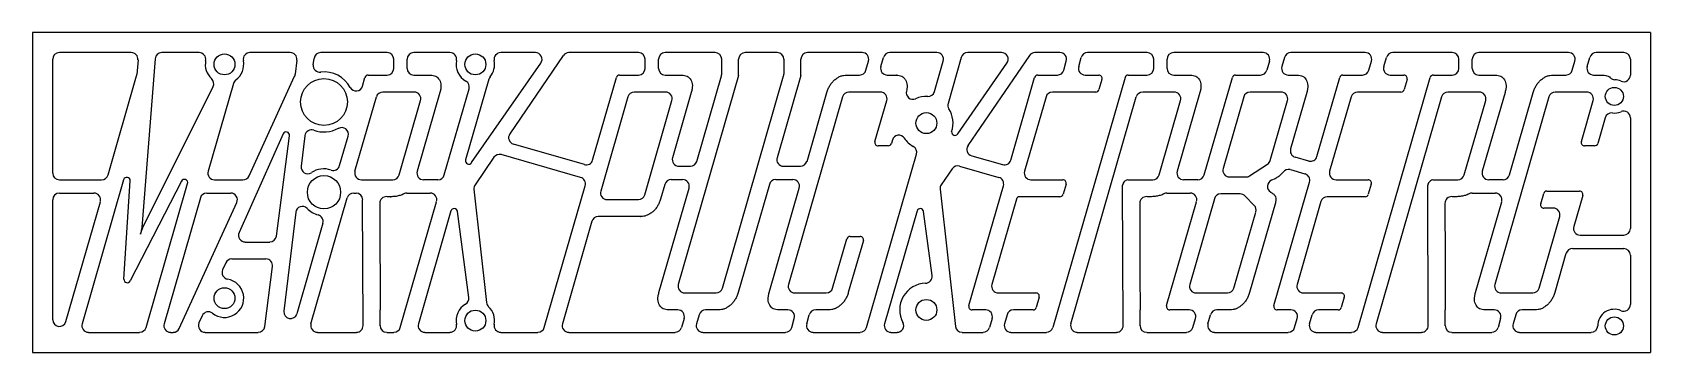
# Model space of a CAD drawing. Header units: inches. Extents: x 0 to 15.2, y 0 to 3.
import ezdxf

# ---------------------------------------------------------------- set-up
doc = ezdxf.new("R2010")
doc.units = ezdxf.units.IN
doc.header["$MEASUREMENT"] = 0

msp = doc.modelspace()

# ---------------------------------------------------------------- linework, layer by layer
at = {"color": 7, "linetype": 'Continuous', "lineweight": 25}
for p, q in [((15.16, 3), (0, 3)), ((0, 3), (0, 0)), ((15.16, 3), (15.16, 0)), ((0.19, 2.748), (0.19, 1.682)), ((0.927, 2.81), (0.253, 2.81)), ((0.99, 2.743), (0.979, 2.606)), ((1.149, 2.752), (1.026, 1.173)), ((1.562, 2.81), (1.212, 2.81)), ((2.416, 2.81), (2.038, 2.81)), ((2.478, 2.74), (2.463, 2.61)), ((2.632, 2.697), (2.639, 2.755)), ((3.323, 2.81), (2.701, 2.81)), ((3.385, 2.663), (3.385, 2.748)), ((3.51, 2.663), (3.51, 2.748)), ((3.912, 2.81), (3.573, 2.81)), ((4.712, 2.81), (4.388, 2.81)), ((4.974, 2.783), (4.472, 2.048)), ((5.678, 2.81), (5.026, 2.81)), ((5.741, 2.663), (5.741, 2.748)), ((5.866, 2.663), (5.866, 2.748)), ((6.395, 2.81), (5.928, 2.81)), ((6.457, 2.748), (6.457, 2.609)), ((6.616, 2.604), (6.616, 2.748)), ((6.978, 2.81), (6.679, 2.81)), ((7.04, 2.748), (7.04, 2.609)), ((7.199, 2.604), (7.199, 2.748)), ((7.773, 2.81), (7.262, 2.81)), ((7.809, 2.645), (7.833, 2.73)), ((7.949, 2.68), (7.973, 2.765)), ((8.473, 2.81), (8.033, 2.81)), ((8.451, 2.445), (8.533, 2.73)), ((8.702, 2.765), (8.578, 2.335)), ((9.079, 2.81), (8.762, 2.81)), ((9.341, 2.783), (8.765, 1.94)), ((9.626, 2.81), (9.392, 2.81)), ((9.662, 2.645), (9.686, 2.73)), ((9.802, 2.68), (9.826, 2.765)), ((10.442, 2.81), (9.886, 2.81)), ((10.505, 2.663), (10.505, 2.748)), ((10.63, 2.663), (10.63, 2.748)), ((11.529, 2.81), (10.692, 2.81)), ((11.589, 2.73), (11.565, 2.645)), ((11.73, 2.765), (11.705, 2.68)), ((12.485, 2.81), (11.79, 2.81)), ((12.52, 2.645), (12.545, 2.73)), ((12.66, 2.68), (12.685, 2.765)), ((13.301, 2.81), (12.745, 2.81)), ((13.364, 2.663), (13.364, 2.748)), ((13.489, 2.663), (13.489, 2.748)), ((14.39, 2.81), (13.551, 2.81)), ((14.426, 2.645), (14.451, 2.73)), ((14.566, 2.68), (14.591, 2.765)), ((14.908, 2.81), (14.651, 2.81)), ((14.97, 2.748), (14.97, 2.6)), ((0.709, 1.664), (0.977, 2.594)), ((2.03, 1.656), (2.457, 2.591)), ((3.093, 2.497), (3.116, 2.577)), ((3.146, 2.6), (3.323, 2.6)), ((3.573, 2.6), (3.727, 2.6)), ((4.115, 1.78), (4.763, 2.712)), ((5.248, 1.804), (5.471, 2.577)), ((5.501, 2.6), (5.678, 2.6)), ((5.928, 2.6), (6.082, 2.6)), ((6.615, 2.596), (6.051, 0.639)), ((6.224, 1.791), (6.455, 2.592)), ((6.465, 0.604), (7.038, 2.592)), ((7.198, 2.596), (6.976, 1.826)), ((7.628, 2.6), (7.749, 2.6)), ((8.009, 2.6), (8.092, 2.6)), ((8.669, 2.049), (9.13, 2.712)), ((9.166, 1.804), (9.389, 2.577)), ((9.419, 2.6), (9.602, 2.6)), ((10.236, 2.577), (9.56, 0.235)), ((9.862, 2.6), (9.99, 2.6)), ((10.266, 2.6), (10.442, 2.6)), ((10.692, 2.6), (10.846, 2.6)), ((10.978, 1.664), (11.242, 2.577)), ((11.272, 2.6), (11.505, 2.6)), ((11.765, 2.6), (11.847, 2.6)), ((12.034, 1.837), (12.248, 2.577)), ((12.278, 2.6), (12.46, 2.6)), ((12.419, 0.235), (13.095, 2.577)), ((12.72, 2.6), (12.849, 2.6)), ((13.125, 2.6), (13.301, 2.6)), ((13.551, 2.6), (13.705, 2.6)), ((14.245, 2.6), (14.366, 2.6)), ((14.626, 2.6), (14.711, 2.6)), ((1.035, 1.173), (1.693, 2.492)), ((1.884, 2.521), (1.646, 1.699)), ((3.577, 2.441), (3.283, 2.441)), ((3.818, 2.438), (3.605, 1.699)), ((3.859, 1.664), (4.091, 2.471)), ((4.277, 2.562), (4.059, 1.806)), ((5.932, 2.441), (5.638, 2.441)), ((6.173, 2.438), (5.997, 1.826)), ((7.257, 1.791), (7.443, 2.438)), ((7.944, 2.441), (7.65, 2.441)), ((9.962, 2.441), (9.556, 2.441)), ((10.02, 2.56), (9.992, 2.464)), ((10.696, 2.441), (10.402, 2.441)), ((10.938, 2.438), (10.725, 1.699)), ((11.698, 2.441), (11.408, 2.441)), ((11.939, 2.438), (11.786, 1.909)), ((12.821, 2.441), (12.414, 2.441)), ((12.879, 2.56), (12.851, 2.464)), ((13.555, 2.441), (13.261, 2.441)), ((13.796, 2.438), (13.583, 1.699)), ((13.837, 1.664), (14.06, 2.438)), ((14.561, 2.441), (14.267, 2.441)), ((3.022, 1.699), (3.223, 2.396)), ((3.436, 1.664), (3.637, 2.361)), ((5.578, 2.396), (5.324, 1.514)), ((5.738, 1.479), (5.992, 2.361)), ((7.59, 2.396), (7.083, 0.639)), ((7.893, 1.977), (8.004, 2.361)), ((9.496, 2.396), (9.295, 1.699)), ((9.729, 0.27), (10.342, 2.396)), ((10.556, 1.664), (10.757, 2.361)), ((11.348, 2.396), (11.155, 1.726)), ((11.596, 1.8), (11.758, 2.361)), ((12.354, 2.396), (12.153, 1.699)), ((13.201, 2.396), (12.588, 0.27)), ((13.414, 1.664), (13.615, 2.361)), ((14.207, 2.396), (13.7, 0.639)), ((14.511, 1.977), (14.621, 2.361)), ((14.734, 2.2), (14.665, 1.96)), ((14.97, 2.2), (14.97, 1.163)), ((2.348, 2.048), (1.937, 1.124)), ((2.286, 1.091), (2.408, 2.032)), ((2.553, 2.032), (2.518, 1.746)), ((2.878, 1.752), (2.958, 2.029)), ((8.057, 1.992), (8.047, 1.96)), ((4.324, 1.831), (4.148, 1.572)), ((5.136, 1.641), (4.393, 1.855)), ((5.171, 1.761), (4.507, 1.953)), ((7.814, 0.235), (8.282, 1.86)), ((8.017, 1.937), (7.923, 1.937)), ((8.8, 1.844), (9.089, 1.761)), ((11.957, 1.795), (11.829, 1.831)), ((14.635, 1.937), (14.541, 1.937)), ((6.057, 1.746), (6.164, 1.746)), ((7.036, 1.746), (7.196, 1.746)), ((8.617, 1.722), (8.514, 1.572)), ((8.686, 1.747), (9.054, 1.641)), ((11.402, 1.656), (11.57, 1.765)), ((11.785, 1.714), (11.922, 1.674)), ((0.253, 1.619), (0.649, 1.619)), ((0.855, 1.619), (0.466, 0.27)), ((0.857, 0.688), (0.916, 1.609)), ((1.396, 1.607), (0.916, 0.672)), ((1.065, 0.235), (1.454, 1.584)), ((1.706, 1.619), (1.973, 1.619)), ((3.082, 1.619), (3.376, 1.619)), ((3.799, 1.619), (3.665, 1.619)), ((4.137, 1.53), (4.255, 0.469)), ((4.796, 0.235), (5.179, 1.564)), ((5.87, 0.562), (6.152, 1.541)), ((5.925, 1.576), (5.885, 1.438)), ((5.985, 1.621), (6.092, 1.621)), ((6.904, 1.576), (6.612, 0.562)), ((6.902, 0.562), (7.184, 1.541)), ((6.964, 1.621), (7.124, 1.621)), ((8.504, 1.53), (8.647, 0.246)), ((8.773, 0.44), (9.097, 1.564)), ((9.355, 1.619), (9.654, 1.619)), ((9.684, 1.579), (9.656, 1.483)), ((10.218, 0.253), (10.213, 1.568)), ((10.221, 1.589), (10.238, 1.608)), ((10.262, 1.619), (10.496, 1.619)), ((10.918, 1.619), (10.785, 1.619)), ((11.215, 1.646), (11.368, 1.646)), ((11.642, 1.629), (11.608, 1.614)), ((11.631, 0.44), (11.965, 1.597)), ((12.213, 1.619), (12.513, 1.619)), ((12.543, 1.579), (12.515, 1.483)), ((13.077, 0.253), (13.072, 1.568)), ((13.08, 1.589), (13.097, 1.608)), ((13.12, 1.619), (13.354, 1.619)), ((13.777, 1.619), (13.643, 1.619)), ((0.19, 1.432), (0.19, 0.308)), ((0.253, 1.494), (0.577, 1.494)), ((0.313, 0.291), (0.637, 1.414)), ((1.574, 1.449), (1.234, 0.27)), ((1.376, 0.226), (1.915, 1.406)), ((1.634, 1.494), (1.858, 1.494)), ((2.61, 0.27), (2.95, 1.449)), ((3.01, 1.494), (3.032, 1.494)), ((3.099, 0.253), (3.094, 1.432)), ((3.447, 0.235), (3.787, 1.414)), ((3.509, 1.494), (3.727, 1.494)), ((5.384, 1.434), (5.678, 1.434)), ((9.219, 1.438), (8.989, 0.639)), ((9.626, 1.46), (9.249, 1.46)), ((10.625, 0.44), (10.906, 1.414)), ((10.629, 1.494), (10.846, 1.494)), ((11.073, 1.442), (10.842, 0.639)), ((11.316, 1.487), (11.133, 1.487)), ((11.447, 1.378), (11.361, 1.467)), ((11.645, 1.404), (11.403, 0.562)), ((11.6, 1.504), (11.612, 1.496)), ((12.071, 1.415), (11.848, 0.639)), ((12.485, 1.46), (12.131, 1.46)), ((13.488, 1.494), (13.705, 1.494)), ((13.519, 0.562), (13.765, 1.414)), ((14.13, 1.394), (14.158, 1.491)), ((14.188, 1.513), (14.494, 1.513)), ((14.524, 1.473), (14.44, 1.18)), ((2.467, 1.315), (2.356, 0.388)), ((3.921, 1.327), (3.616, 0.27)), ((4.088, 0.517), (3.982, 1.323)), ((5.242, 1.23), (4.965, 0.27)), ((5.698, 1.275), (5.302, 1.275)), ((8.288, 1.327), (7.983, 0.27)), ((8.428, 0.721), (8.349, 1.323)), ((11.256, 0.604), (11.462, 1.317)), ((14.115, 0.604), (14.308, 1.274)), ((14.248, 1.354), (14.16, 1.354)), ((2.722, 1.212), (2.478, 0.364)), ((7.497, 0.604), (7.631, 1.067)), ((7.661, 1.089), (7.755, 1.089)), ((14.5, 1.1), (14.908, 1.1)), ((1.994, 1.036), (2.224, 1.036)), ((7.785, 1.049), (7.644, 0.562)), ((14.367, 0.93), (14.261, 0.562)), ((14.428, 0.975), (14.908, 0.975)), ((14.97, 0.913), (14.97, 0.45)), ((1.811, 0.84), (1.782, 0.775)), ((2.188, 0.877), (1.868, 0.877)), ((2.178, 0.245), (2.25, 0.807)), ((6.111, 0.559), (6.405, 0.559)), ((7.143, 0.559), (7.437, 0.559)), ((9.049, 0.559), (9.402, 0.559)), ((9.432, 0.519), (9.404, 0.423)), ((10.902, 0.559), (11.196, 0.559)), ((11.908, 0.559), (12.26, 0.559)), ((12.29, 0.519), (12.262, 0.423)), ((13.761, 0.559), (14.055, 0.559)), ((1.591, 0.346), (1.561, 0.278)), ((3.257, 0.252), (3.257, 0.4)), ((6.046, 0.4), (5.961, 0.4)), ((6.106, 0.32), (6.081, 0.235)), ((6.246, 0.355), (6.221, 0.27)), ((6.427, 0.4), (6.306, 0.4)), ((7.078, 0.4), (6.994, 0.4)), ((7.114, 0.235), (7.138, 0.32)), ((7.254, 0.27), (7.278, 0.355)), ((7.459, 0.4), (7.338, 0.4)), ((8.931, 0.4), (8.803, 0.4)), ((8.991, 0.32), (8.967, 0.235)), ((9.131, 0.355), (9.107, 0.27)), ((9.374, 0.4), (9.191, 0.4)), ((10.377, 0.252), (10.377, 0.4)), ((10.837, 0.4), (10.655, 0.4)), ((10.872, 0.235), (10.897, 0.32)), ((11.012, 0.27), (11.037, 0.355)), ((11.218, 0.4), (11.097, 0.4)), ((11.79, 0.4), (11.661, 0.4)), ((11.825, 0.235), (11.85, 0.32)), ((11.965, 0.27), (11.99, 0.355)), ((12.232, 0.4), (12.05, 0.4)), ((13.235, 0.252), (13.235, 0.4)), ((13.695, 0.4), (13.611, 0.4)), ((13.755, 0.32), (13.731, 0.235)), ((13.896, 0.355), (13.871, 0.27)), ((14.076, 0.4), (13.956, 0.4)), ((0.526, 0.19), (1.005, 0.19)), ((1.294, 0.19), (1.319, 0.19)), ((1.618, 0.19), (2.116, 0.19)), ((2.67, 0.19), (3.036, 0.19)), ((3.32, 0.19), (3.387, 0.19)), ((3.676, 0.19), (3.912, 0.19)), ((4.388, 0.19), (4.736, 0.19)), ((5.025, 0.19), (6.021, 0.19)), ((6.281, 0.19), (7.054, 0.19)), ((7.314, 0.19), (7.754, 0.19)), ((8.043, 0.19), (8.1, 0.19)), ((8.709, 0.19), (8.906, 0.19)), ((9.167, 0.19), (9.5, 0.19)), ((9.789, 0.19), (10.156, 0.19)), ((10.439, 0.19), (10.812, 0.19)), ((11.073, 0.19), (11.765, 0.19)), ((12.025, 0.19), (12.359, 0.19)), ((12.648, 0.19), (13.014, 0.19)), ((13.298, 0.19), (13.671, 0.19)), ((13.931, 0.19), (14.602, 0.19)), ((0, 0), (15.16, 0))]:
    msp.add_line(p, q, dxfattribs=at)
for centre, radius in [((1.8, 2.7), 0.098), ((4.15, 2.7), 0.098), ((2.732, 2.348), 0.219), ((14.82, 2.4), 0.0847), ((8.375, 2.15), 0.098), ((2.732, 1.502), 0.156), ((1.8, 0.51), 0.098), ((8.375, 0.4), 0.098), ((4.15, 0.3), 0.098), ((14.82, 0.25), 0.0847)]:
    msp.add_circle(centre, radius, dxfattribs=at)
for centre, radius, start, end in [((0.253, 2.748), 0.0625, 90, 180), ((0.927, 2.748), 0.0625, 355.5365, 90), ((1.212, 2.748), 0.0625, 90, 175.5365), ((1.562, 2.748), 0.0625, 348.7276, 90), ((1.8, 2.7), 0.18, 168.7276, 227.9462), ((1.8, 2.7), 0.18, 306.2193, 11.2724), ((2.038, 2.748), 0.0625, 90, 191.2724), ((2.416, 2.748), 0.0625, 353.1725, 90), ((2.701, 2.748), 0.0625, 90, 173.1725), ((3.323, 2.748), 0.0625, 0, 90), ((3.573, 2.748), 0.0625, 90, 180), ((3.912, 2.748), 0.0625, 348.7276, 90), ((4.15, 2.7), 0.18, 168.7276, 240.7841), ((4.15, 2.7), 0.18, 320.281, 11.2724), ((4.388, 2.748), 0.0625, 90, 191.2724), ((4.712, 2.748), 0.0625, 325.1748, 90), ((5.026, 2.748), 0.0625, 90, 145.6847), ((5.678, 2.748), 0.0625, 0, 90), ((5.928, 2.748), 0.0625, 90, 180), ((6.395, 2.748), 0.0625, 0, 90), ((6.679, 2.748), 0.0625, 90, 180), ((6.978, 2.748), 0.0625, 0, 90), ((7.262, 2.748), 0.0625, 90, 180), ((7.773, 2.748), 0.0625, 343.9181, 90), ((8.033, 2.748), 0.0625, 90, 163.9181), ((8.473, 2.748), 0.0625, 343.9122, 90), ((8.762, 2.748), 0.0625, 90, 163.923), ((9.079, 2.748), 0.0625, 325.1748, 90), ((9.392, 2.748), 0.0625, 90, 145.6847), ((9.626, 2.748), 0.0625, 343.9122, 90), ((9.886, 2.748), 0.0625, 90, 163.9122), ((10.442, 2.748), 0.0625, 0, 90), ((10.692, 2.748), 0.0625, 90, 180), ((11.529, 2.748), 0.0625, 343.9122, 90), ((11.79, 2.748), 0.0625, 90, 163.9122), ((12.485, 2.748), 0.0625, 343.9122, 90), ((12.745, 2.748), 0.0625, 90, 163.9122), ((13.301, 2.748), 0.0625, 0, 90), ((13.551, 2.748), 0.0625, 90, 180), ((14.39, 2.748), 0.0625, 343.9181, 90), ((14.651, 2.748), 0.0625, 90, 163.9181), ((14.908, 2.748), 0.0625, 0, 90), ((0.917, 2.611), 0.0625, 343.9122, 355.5365), ((2.401, 2.617), 0.0625, 335.4144, 353.1725), ((2.694, 2.689), 0.0625, 173.1725, 276.3724), ((2.732, 2.348), 0.281, 28.9859, 96.3724), ((3.146, 2.569), 0.0312, 90, 163.9122), ((3.323, 2.663), 0.0625, 270, 0), ((3.573, 2.663), 0.0625, 180, 270), ((4.337, 2.545), 0.0625, 140.281, 163.923), ((5.501, 2.569), 0.0312, 90, 163.9122), ((5.678, 2.663), 0.0625, 270, 0), ((5.928, 2.663), 0.0625, 180, 270), ((6.395, 2.609), 0.0625, 343.9117, 0), ((6.585, 2.604), 0.0313, 343.915, 0), ((6.978, 2.609), 0.0625, 343.915, 0), ((7.168, 2.604), 0.0312, 343.9117, 0), ((7.749, 2.663), 0.0625, 270, 343.9181), ((8.009, 2.663), 0.0625, 163.9181, 270), ((8.092, 2.538), 0.0625, 86.5238, 90), ((9.419, 2.569), 0.0313, 90, 163.9122), ((9.602, 2.663), 0.0625, 270, 343.9122), ((9.862, 2.663), 0.0625, 163.9122, 270), ((9.99, 2.569), 0.0312, 343.8774, 90), ((10.266, 2.569), 0.0313, 90, 163.9122), ((10.442, 2.663), 0.0625, 270, 0), ((10.692, 2.663), 0.0625, 180, 270), ((11.272, 2.569), 0.0313, 90, 163.9122), ((11.505, 2.663), 0.0625, 270, 343.9122), ((11.765, 2.663), 0.0625, 163.9122, 270), ((12.278, 2.569), 0.0313, 90, 163.9122), ((12.46, 2.663), 0.0625, 270, 343.9122), ((12.72, 2.663), 0.0625, 163.9122, 270), ((12.849, 2.569), 0.0312, 343.8774, 90), ((13.125, 2.569), 0.0313, 90, 163.9122), ((13.301, 2.663), 0.0625, 270, 0), ((13.551, 2.663), 0.0625, 180, 270), ((14.366, 2.663), 0.0625, 270, 343.9181), ((14.626, 2.663), 0.0625, 163.9181, 270), ((14.908, 2.6), 0.0625, 246.3932, 0), ((1.637, 2.52), 0.0625, 333.4882, 47.9462), ((1.944, 2.504), 0.0625, 126.2193, 163.9122), ((3.033, 2.514), 0.0625, 208.9859, 343.9122), ((3.283, 2.378), 0.0625, 90, 163.915), ((3.577, 2.378), 0.0625, 343.9174, 90), ((4.031, 2.488), 0.0625, 343.9122, 60.7841), ((5.638, 2.378), 0.0625, 90, 163.9209), ((5.932, 2.378), 0.0625, 343.9209, 90), ((7.65, 2.378), 0.0625, 90, 163.9181), ((7.944, 2.378), 0.0625, 343.9426, 90), ((8.249, 2.436), 0.0625, 166.6869, 293.7678), ((8.391, 2.462), 0.0625, 267.0993, 343.9122), ((9.556, 2.378), 0.0625, 90, 163.9174), ((9.962, 2.472), 0.0313, 270, 343.8774), ((10.402, 2.378), 0.0625, 90, 163.915), ((10.696, 2.378), 0.0625, 343.9174, 90), ((11.408, 2.378), 0.0625, 90, 163.9325), ((11.698, 2.378), 0.0625, 343.9365, 90), ((12.414, 2.378), 0.0625, 90, 163.9174), ((12.821, 2.472), 0.0313, 270, 343.8774), ((13.261, 2.378), 0.0625, 90, 163.915), ((13.555, 2.378), 0.0625, 343.9174, 90), ((14.267, 2.378), 0.0625, 90, 163.9181), ((14.561, 2.378), 0.0625, 343.9426, 90), ((14.827, 2.618), 0.0625, 224.803, 268.2265), ((14.82, 2.4), 0.156, 66.3932, 88.2265), ((8.375, 2.15), 0.25, 87.0993, 113.7678), ((8.638, 2.318), 0.0625, 163.923, 212.5345), ((8.375, 2.15), 0.25, 341.4055, 32.5345), ((14.794, 2.183), 0.0625, 83.1721, 163.9294), ((14.82, 2.4), 0.156, 263.1721, 293.6068), ((14.908, 2.2), 0.0625, 0, 113.6068), ((2.377, 2.036), 0.0313, 352.6333, 156.0211), ((2.615, 2.025), 0.0625, 69.9727, 173.1725), ((2.732, 2.348), 0.281, 249.9727, 298.8386), ((2.898, 2.046), 0.0625, 343.9122, 118.8386), ((4.524, 2.013), 0.0625, 145.6847, 253.9122), ((7.923, 1.969), 0.0313, 163.9426, 270), ((8.117, 1.974), 0.0625, 34.2308, 163.9294), ((8.375, 2.15), 0.25, 214.2308, 240.7252), ((8.643, 2.066), 0.0313, 172.786, 325.1748), ((14.541, 1.969), 0.0313, 163.9426, 270), ((4.376, 1.795), 0.0625, 73.9122, 145.6847), ((6.057, 1.809), 0.0625, 163.9075, 270), ((7.036, 1.809), 0.0625, 163.9117, 270), ((8.017, 1.969), 0.0313, 270, 343.9294), ((8.222, 1.877), 0.0625, 343.9122, 60.7252), ((8.817, 1.904), 0.0625, 145.6847, 253.9122), ((11.847, 1.891), 0.0625, 163.9044, 253.9122), ((11.974, 1.855), 0.0625, 253.9122, 343.9122), ((14.635, 1.969), 0.0313, 270, 343.9294), ((0.253, 1.682), 0.0625, 180, 270), ((1.706, 1.682), 0.0625, 163.9122, 270), ((2.58, 1.738), 0.0625, 173.1725, 302.7175), ((2.732, 1.502), 0.219, 72.2168, 122.7175), ((2.818, 1.769), 0.0625, 252.2168, 343.9122), ((3.082, 1.682), 0.0625, 163.915, 270), ((3.665, 1.682), 0.0625, 163.9009, 270), ((4.089, 1.797), 0.0312, 163.923, 325.1748), ((5.188, 1.821), 0.0625, 253.9122, 343.9122), ((6.164, 1.809), 0.0625, 270, 343.9117), ((7.196, 1.809), 0.0625, 270, 343.911), ((8.669, 1.687), 0.0625, 73.9122, 145.6847), ((9.106, 1.821), 0.0625, 253.9122, 343.9122), ((9.355, 1.682), 0.0625, 163.9174, 270), ((10.785, 1.682), 0.0625, 163.9009, 270), ((11.215, 1.708), 0.0625, 163.9325, 270), ((11.536, 1.818), 0.0625, 302.9583, 343.9365), ((11.767, 1.654), 0.0625, 73.9122, 144.5003), ((11.905, 1.614), 0.0625, 343.9122, 73.9122), ((12.213, 1.682), 0.0625, 163.9174, 270), ((13.643, 1.682), 0.0625, 163.9009, 270), ((0.649, 1.682), 0.0625, 270, 343.9122), ((0.885, 1.611), 0.0313, 356.3637, 163.9131), ((1.424, 1.592), 0.0313, 343.9131, 152.829), ((1.973, 1.682), 0.0625, 270, 335.4144), ((3.376, 1.682), 0.0625, 270, 343.9174), ((3.799, 1.682), 0.0625, 270, 343.9122), ((4.199, 1.537), 0.0625, 145.6847, 186.3537), ((5.119, 1.581), 0.0625, 343.9122, 73.9122), ((5.985, 1.559), 0.0625, 90, 163.9075), ((6.092, 1.559), 0.0625, 343.9117, 90), ((6.964, 1.559), 0.0625, 90, 163.9117), ((7.124, 1.559), 0.0625, 343.911, 90), ((8.566, 1.537), 0.0625, 145.6847, 186.3537), ((9.037, 1.581), 0.0625, 343.9122, 73.9122), ((9.654, 1.588), 0.0313, 343.8774, 90), ((10.245, 1.568), 0.0313, 139.2006, 180.2011), ((10.262, 1.588), 0.0313, 90, 139.2006), ((10.496, 1.682), 0.0625, 270, 343.9174), ((10.918, 1.682), 0.0625, 270, 343.9122), ((11.368, 1.708), 0.0625, 270, 302.9583), ((11.633, 1.557), 0.0625, 113.5948, 238.6123), ((12.513, 1.588), 0.0313, 343.8774, 90), ((13.103, 1.568), 0.0313, 139.2006, 180.2011), ((13.12, 1.588), 0.0313, 90, 139.2006), ((13.354, 1.682), 0.0625, 270, 343.9174), ((13.777, 1.682), 0.0625, 270, 343.911), ((0.253, 1.432), 0.0625, 90, 180), ((0.577, 1.432), 0.0625, 343.9122, 90), ((1.634, 1.432), 0.0625, 90, 163.9122), ((1.858, 1.432), 0.0625, 335.4144, 90), ((2.529, 1.307), 0.0625, 43.6276, 173.1725), ((3.01, 1.432), 0.0625, 90, 163.915), ((3.032, 1.432), 0.0625, 0.2011, 90), ((3.317, 1.399), 0.0625, 86.8469, 180.3105), ((3.355, 1.523), 0.0625, 269.341, 271.5058), ((3.509, 1.432), 0.0625, 90, 117.6654), ((3.727, 1.432), 0.0625, 343.9122, 90), ((5.384, 1.496), 0.0625, 163.9209, 270), ((5.678, 1.496), 0.0625, 270, 343.9209), ((5.825, 1.455), 0.0625, 342.3, 343.9075), ((9.249, 1.429), 0.0312, 90, 163.926), ((9.626, 1.491), 0.0313, 270, 343.8774), ((10.436, 1.399), 0.0625, 86.8469, 180.3105), ((10.629, 1.432), 0.0625, 90, 117.6654), ((10.846, 1.432), 0.0625, 343.9122, 90), ((11.133, 1.424), 0.0625, 90, 163.9128), ((11.316, 1.424), 0.0625, 43.6511, 90), ((11.402, 1.335), 0.0625, 343.9124, 43.6511), ((12.131, 1.398), 0.0625, 90, 163.926), ((12.485, 1.491), 0.0313, 270, 343.8774), ((13.295, 1.399), 0.0625, 86.8469, 180.3105), ((13.488, 1.432), 0.0625, 90, 117.6654), ((13.705, 1.432), 0.0625, 343.911, 90), ((14.16, 1.385), 0.0313, 163.8774, 270), ((14.188, 1.482), 0.0312, 90, 163.8774), ((14.494, 1.482), 0.0312, 343.9163, 90), ((2.732, 1.502), 0.219, 223.6276, 255.6076), ((2.662, 1.229), 0.0625, 343.9122, 75.6076), ((3.951, 1.318), 0.0313, 7.5366, 163.9025), ((5.302, 1.212), 0.0625, 90, 163.915), ((5.698, 1.337), 0.0625, 270, 273.0944), ((8.318, 1.318), 0.0313, 7.5366, 163.9025), ((14.248, 1.292), 0.0625, 343.9325, 90), ((1.994, 1.099), 0.0625, 156.0211, 270), ((2.224, 1.099), 0.0625, 270, 352.6333), ((7.661, 1.058), 0.0313, 90, 163.9187), ((7.755, 1.058), 0.0313, 343.906, 90), ((14.5, 1.163), 0.0625, 163.9163, 270), ((14.908, 1.163), 0.0625, 270, 0), ((14.428, 0.913), 0.0625, 90, 163.9163), ((14.908, 0.913), 0.0625, 0, 90), ((1.839, 0.75), 0.0625, 155.9545, 260.6453), ((1.868, 0.815), 0.0625, 90, 155.9545), ((2.188, 0.815), 0.0625, 352.7771, 90), ((0.889, 0.686), 0.0313, 176.3637, 332.829), ((1.8, 0.51), 0.18, 231.2637, 80.6453), ((6.111, 0.622), 0.0625, 163.915, 270), ((7.143, 0.622), 0.0625, 163.9181, 270), ((8.375, 0.4), 0.25, 91.5752, 208.1642), ((8.366, 0.712), 0.0625, 271.5752, 7.5366), ((9.049, 0.622), 0.0625, 163.926, 270), ((10.902, 0.622), 0.0625, 163.9128, 270), ((11.908, 0.622), 0.0625, 163.926, 270), ((13.761, 0.622), 0.0625, 163.9181, 270), ((4.15, 0.3), 0.18, 120.568, 191.2724), ((4.026, 0.509), 0.0625, 300.568, 7.5366), ((4.317, 0.476), 0.0625, 186.3537, 226.4725), ((6.405, 0.622), 0.0625, 270, 343.915), ((7.437, 0.622), 0.0625, 270, 343.9187), ((9.402, 0.528), 0.0313, 343.8774, 90), ((11.196, 0.622), 0.0625, 270, 343.9124), ((12.26, 0.528), 0.0313, 343.8774, 90), ((14.055, 0.622), 0.0625, 270, 343.9325), ((0.253, 0.308), 0.0625, 180, 343.9122), ((1.648, 0.32), 0.0625, 51.2637, 155.9545), ((2.418, 0.381), 0.0625, 173.1725, 343.9122), ((4.15, 0.3), 0.18, 348.7276, 46.4725), ((6.046, 0.338), 0.0625, 343.915, 90), ((6.306, 0.338), 0.0625, 90, 163.915), ((7.078, 0.338), 0.0625, 343.9181, 90), ((7.338, 0.338), 0.0625, 90, 163.9181), ((8.803, 0.431), 0.0313, 163.9122, 270), ((8.931, 0.338), 0.0625, 343.9122, 90), ((9.191, 0.338), 0.0625, 90, 163.9122), ((9.374, 0.431), 0.0313, 270, 343.8774), ((10.655, 0.431), 0.0313, 163.9122, 270), ((10.837, 0.338), 0.0625, 343.9122, 90), ((11.097, 0.338), 0.0625, 90, 163.9122), ((11.661, 0.431), 0.0313, 163.9122, 270), ((11.79, 0.338), 0.0625, 343.9122, 90), ((12.05, 0.338), 0.0625, 90, 163.9122), ((12.232, 0.431), 0.0313, 270, 343.8774), ((13.695, 0.338), 0.0625, 343.9181, 90), ((13.956, 0.338), 0.0625, 90, 163.9181), ((14.82, 0.25), 0.156, 66.3932, 179.3444), ((14.908, 0.45), 0.0625, 246.3932, 0), ((0.526, 0.253), 0.0625, 163.9131, 270), ((1.005, 0.253), 0.0625, 270, 343.9131), ((1.294, 0.253), 0.0625, 163.9122, 270), ((1.319, 0.253), 0.0625, 270, 335.4144), ((1.618, 0.253), 0.0625, 155.9545, 270), ((2.116, 0.253), 0.0625, 270, 352.7771), ((2.67, 0.253), 0.0625, 163.915, 270), ((3.036, 0.253), 0.0625, 270, 0.2011), ((3.32, 0.253), 0.0625, 180.0442, 270), ((3.387, 0.253), 0.0625, 270, 343.9122), ((3.676, 0.253), 0.0625, 163.9025, 270), ((3.912, 0.253), 0.0625, 270, 11.2724), ((4.388, 0.253), 0.0625, 168.7276, 270), ((4.736, 0.253), 0.0625, 270, 343.9122), ((5.025, 0.253), 0.0625, 163.915, 270), ((6.021, 0.253), 0.0625, 270, 343.915), ((6.281, 0.253), 0.0625, 163.915, 270), ((7.054, 0.253), 0.0625, 270, 343.9181), ((7.314, 0.253), 0.0625, 163.9181, 270), ((7.754, 0.253), 0.0625, 270, 343.9122), ((8.043, 0.253), 0.0625, 163.9025, 270), ((8.1, 0.253), 0.0625, 270, 28.1642), ((8.709, 0.253), 0.0625, 186.3537, 270), ((8.906, 0.253), 0.0625, 270, 343.9122), ((9.167, 0.253), 0.0625, 163.9122, 270), ((9.5, 0.253), 0.0625, 270, 343.9122), ((9.789, 0.253), 0.0625, 163.915, 270), ((10.156, 0.253), 0.0625, 270, 0.2011), ((10.439, 0.253), 0.0625, 180.0442, 270), ((10.812, 0.253), 0.0625, 270, 343.9122), ((11.073, 0.253), 0.0625, 163.9122, 270), ((11.765, 0.253), 0.0625, 270, 343.9122), ((12.025, 0.253), 0.0625, 163.9122, 270), ((12.359, 0.253), 0.0625, 270, 343.9122), ((12.648, 0.253), 0.0625, 163.915, 270), ((13.014, 0.253), 0.0625, 270, 0.2011), ((13.298, 0.253), 0.0625, 180.0442, 270), ((13.671, 0.253), 0.0625, 270, 343.9181), ((13.931, 0.253), 0.0625, 163.9181, 270), ((14.602, 0.253), 0.0625, 270, 359.3444)]:
    msp.add_arc(centre, radius, start, end, dxfattribs=at)
for points, knots in [([(3.727, 2.6), (3.736, 2.599), (3.754, 2.598), (3.779, 2.59), (3.799, 2.575), (3.814, 2.555), (3.825, 2.53), (3.828, 2.502), (3.826, 2.47), (3.821, 2.449), (3.818, 2.438)], [0, 0, 0, 0, 0.127095, 0.241161, 0.350112, 0.461665, 0.578367, 0.704315, 0.842098, 1, 1, 1, 1]), ([(6.082, 2.6), (6.091, 2.599), (6.109, 2.599), (6.134, 2.59), (6.154, 2.575), (6.169, 2.555), (6.179, 2.53), (6.184, 2.502), (6.181, 2.47), (6.176, 2.449), (6.173, 2.438)], [0, 0, 0, 0, 0.1272819, 0.2397568, 0.3488679, 0.4605851, 0.5774588, 0.7038798, 0.8418655, 1, 1, 1, 1]), ([(7.443, 2.438), (7.447, 2.449), (7.454, 2.472), (7.471, 2.503), (7.491, 2.531), (7.515, 2.555), (7.541, 2.575), (7.569, 2.59), (7.598, 2.598), (7.618, 2.599), (7.628, 2.6)], [0, 0, 0, 0, 0.13874, 0.270238, 0.399805, 0.52875, 0.654513, 0.773345, 0.88628, 1, 1, 1, 1]), ([(8.095, 2.6), (8.104, 2.599), (8.121, 2.598), (8.146, 2.59), (8.165, 2.575), (8.181, 2.555), (8.191, 2.53), (8.195, 2.502), (8.194, 2.475), (8.19, 2.458), (8.188, 2.45)], [0.0085764, 0.0085764, 0.0085764, 0.0085764, 0.1254868, 0.2397723, 0.3474446, 0.4603401, 0.5772669, 0.7037453, 0.8417936, 0.9410567, 0.9410567, 0.9410567, 0.9410567]), ([(10.846, 2.6), (10.856, 2.599), (10.874, 2.598), (10.899, 2.59), (10.919, 2.575), (10.934, 2.555), (10.944, 2.53), (10.948, 2.502), (10.946, 2.47), (10.941, 2.449), (10.938, 2.438)], [0, 0, 0, 0, 0.127095, 0.241161, 0.350112, 0.461665, 0.578367, 0.704315, 0.842098, 1, 1, 1, 1]), ([(11.847, 2.6), (11.857, 2.599), (11.875, 2.598), (11.9, 2.59), (11.92, 2.575), (11.935, 2.555), (11.945, 2.53), (11.949, 2.502), (11.947, 2.47), (11.942, 2.449), (11.939, 2.438)], [0, 0, 0, 0, 0.128707, 0.242562, 0.351312, 0.462659, 0.579145, 0.70486, 0.842389, 1, 1, 1, 1]), ([(13.705, 2.6), (13.714, 2.599), (13.732, 2.598), (13.757, 2.59), (13.778, 2.575), (13.793, 2.555), (13.803, 2.53), (13.807, 2.502), (13.805, 2.47), (13.799, 2.449), (13.796, 2.438)], [0, 0, 0, 0, 0.127095, 0.241161, 0.350112, 0.461665, 0.578367, 0.704315, 0.842098, 1, 1, 1, 1]), ([(14.06, 2.438), (14.064, 2.449), (14.071, 2.472), (14.088, 2.503), (14.108, 2.531), (14.132, 2.555), (14.158, 2.575), (14.186, 2.59), (14.215, 2.598), (14.235, 2.599), (14.245, 2.6)], [0, 0, 0, 0, 0.13874, 0.270238, 0.399805, 0.52875, 0.654513, 0.773345, 0.88628, 1, 1, 1, 1]), ([(14.711, 2.6), (14.72, 2.599), (14.738, 2.598), (14.763, 2.59), (14.777, 2.58), (14.782, 2.574)], [0, 0, 0, 0, 0.127095, 0.2411608, 0.3499156, 0.3499156, 0.3499156, 0.3499156]), ([(11.716, 1.69), (11.712, 1.685), (11.7, 1.67), (11.676, 1.648), (11.654, 1.636), (11.642, 1.629)], [0.3038703, 0.3038703, 0.3038703, 0.3038703, 0.4527195, 0.7110834, 1, 1, 1, 1]), ([(3.254, 1.399), (3.255, 1.243), (3.257, 0.911), (3.257, 0.578), (3.257, 0.4)], [0.061888, 0.061888, 0.061888, 0.061888, 0.4992242, 1, 1, 1, 1]), ([(3.354, 1.46), (3.347, 1.46), (3.336, 1.46), (3.324, 1.461), (3.32, 1.461)], [0.0116227, 0.0116227, 0.0116227, 0.0116227, 0.2161516, 0.3464851, 0.3464851, 0.3464851, 0.3464851]), ([(3.48, 1.487), (3.478, 1.486), (3.464, 1.479), (3.437, 1.47), (3.398, 1.461), (3.37, 1.461), (3.356, 1.46)], [0.5750517, 0.5750517, 0.5750517, 0.5750517, 0.6056965, 0.7272799, 0.8580022, 0.9961209, 0.9961209, 0.9961209, 0.9961209]), ([(5.884, 1.436), (5.881, 1.425), (5.874, 1.403), (5.857, 1.372), (5.837, 1.344), (5.813, 1.32), (5.787, 1.3), (5.759, 1.286), (5.73, 1.276), (5.711, 1.275), (5.701, 1.275)], [0.0033275, 0.0033275, 0.0033275, 0.0033275, 0.1367642, 0.268294, 0.3988141, 0.5289074, 0.6547008, 0.7728416, 0.8862521, 0.9935824, 0.9935824, 0.9935824, 0.9935824]), ([(10.374, 1.399), (10.374, 1.243), (10.376, 0.911), (10.376, 0.578), (10.377, 0.4)], [0.061888, 0.061888, 0.061888, 0.061888, 0.4992242, 1, 1, 1, 1]), ([(10.475, 1.46), (10.467, 1.46), (10.456, 1.46), (10.444, 1.461), (10.44, 1.461)], [0, 0, 0, 0, 0.2161516, 0.3464851, 0.3464851, 0.3464851, 0.3464851]), ([(10.6, 1.487), (10.597, 1.486), (10.583, 1.479), (10.556, 1.47), (10.517, 1.461), (10.489, 1.461), (10.475, 1.46)], [0.5750517, 0.5750517, 0.5750517, 0.5750517, 0.6056965, 0.7272799, 0.8580022, 1, 1, 1, 1]), ([(11.612, 1.496), (11.62, 1.491), (11.635, 1.481), (11.648, 1.458), (11.652, 1.432), (11.648, 1.414), (11.645, 1.404)], [0, 0, 0, 0, 0.256442, 0.485582, 0.721145, 1, 1, 1, 1]), ([(13.232, 1.399), (13.233, 1.243), (13.235, 0.911), (13.235, 0.578), (13.235, 0.4)], [0.061888, 0.061888, 0.061888, 0.061888, 0.4992242, 1, 1, 1, 1]), ([(13.333, 1.46), (13.326, 1.46), (13.314, 1.46), (13.303, 1.461), (13.298, 1.461)], [0, 0, 0, 0, 0.2161516, 0.3464851, 0.3464851, 0.3464851, 0.3464851]), ([(13.459, 1.487), (13.456, 1.486), (13.442, 1.479), (13.415, 1.47), (13.375, 1.461), (13.348, 1.461), (13.333, 1.46)], [0.5750517, 0.5750517, 0.5750517, 0.5750517, 0.6056965, 0.7272799, 0.8580022, 1, 1, 1, 1]), ([(1.012, 1.11), (1.015, 1.119), (1.022, 1.14), (1.03, 1.161), (1.035, 1.173)], [0, 0, 0, 0, 0.416564, 1, 1, 1, 1]), ([(1.026, 1.173), (1.026, 1.17), (1.025, 1.163), (1.021, 1.15), (1.018, 1.132), (1.014, 1.118), (1.012, 1.11)], [0, 0, 0, 0, 0.12998, 0.334237, 0.630511, 1, 1, 1, 1]), ([(5.961, 0.4), (5.952, 0.401), (5.934, 0.402), (5.909, 0.41), (5.888, 0.425), (5.873, 0.445), (5.863, 0.47), (5.86, 0.498), (5.861, 0.53), (5.867, 0.551), (5.87, 0.562)], [0, 0, 0, 0, 0.127016, 0.241011, 0.348795, 0.460279, 0.578628, 0.704498, 0.842195, 1, 1, 1, 1]), ([(6.612, 0.562), (6.608, 0.551), (6.601, 0.528), (6.584, 0.497), (6.564, 0.469), (6.54, 0.445), (6.514, 0.425), (6.486, 0.41), (6.457, 0.402), (6.437, 0.401), (6.427, 0.4)], [0, 0, 0, 0, 0.1387517, 0.2702601, 0.4007591, 0.5308313, 0.6566043, 0.7733262, 0.8862705, 1, 1, 1, 1]), ([(6.994, 0.4), (6.984, 0.401), (6.966, 0.402), (6.941, 0.41), (6.921, 0.425), (6.906, 0.445), (6.896, 0.47), (6.892, 0.498), (6.894, 0.53), (6.899, 0.551), (6.902, 0.562)], [0, 0, 0, 0, 0.127016, 0.241011, 0.348795, 0.460279, 0.578628, 0.704498, 0.842195, 1, 1, 1, 1]), ([(7.644, 0.562), (7.64, 0.551), (7.633, 0.528), (7.616, 0.497), (7.596, 0.469), (7.572, 0.445), (7.546, 0.425), (7.518, 0.411), (7.489, 0.402), (7.469, 0.401), (7.459, 0.4)], [0, 0, 0, 0, 0.138775, 0.270305, 0.400825, 0.530919, 0.656713, 0.774854, 0.887817, 1, 1, 1, 1]), ([(11.403, 0.562), (11.399, 0.551), (11.392, 0.528), (11.375, 0.497), (11.355, 0.469), (11.331, 0.445), (11.305, 0.425), (11.277, 0.41), (11.248, 0.402), (11.228, 0.401), (11.218, 0.4)], [0, 0, 0, 0, 0.13867, 0.270101, 0.399602, 0.529598, 0.655297, 0.77195, 0.886337, 1, 1, 1, 1]), ([(13.611, 0.4), (13.601, 0.401), (13.583, 0.402), (13.558, 0.41), (13.538, 0.425), (13.523, 0.445), (13.513, 0.47), (13.509, 0.498), (13.511, 0.53), (13.516, 0.551), (13.519, 0.562)], [0, 0, 0, 0, 0.127016, 0.241011, 0.348795, 0.460279, 0.578628, 0.704498, 0.842195, 1, 1, 1, 1]), ([(14.261, 0.562), (14.258, 0.551), (14.25, 0.528), (14.234, 0.497), (14.214, 0.469), (14.19, 0.445), (14.164, 0.425), (14.136, 0.41), (14.106, 0.402), (14.086, 0.401), (14.076, 0.4)], [0, 0, 0, 0, 0.1386701, 0.2701011, 0.3996019, 0.5295975, 0.6552965, 0.7719497, 0.8863375, 1, 1, 1, 1])]:
    msp.add_open_spline(points, degree=3, knots=knots, dxfattribs=at)

doc.saveas('drawing.dxf')
